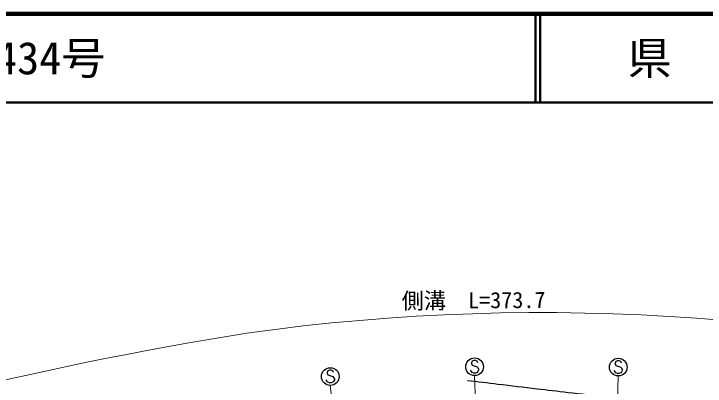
# Model space of a CAD drawing. Units: millimetres, scale not verified. Extents: x 40000 to 680000, y 20000 to 380000.
# Drawn here: x 238858 to 316889, y 337954 to 380000 of the extents above; entities that cross this region are included whole.
import ezdxf
from ezdxf.enums import TextEntityAlignment as Align

# ---------------------------------------------------------------- set-up
doc = ezdxf.new("R2010")
doc.units = ezdxf.units.MM
doc.header["$LTSCALE"] = 1000
for name, color, linetype, lineweight in [('M-BGD', 7, 'Continuous', 25), ('M-STR-HTXT', 7, 'Continuous', 13), ('M-STR-STRC', 7, 'Continuous', 25), ('M-TTL', 2, 'Continuous', 140), ('M-TTL-LINE', 7, 'Continuous', 50)]:
    doc.layers.add(name, color=color, linetype=linetype, lineweight=lineweight)
doc.layers.add('M-TTL-TXT', color=7, linetype='Continuous')
doc.styles.add('ＭＳ ゴシック', font='')
doc.styles.get('ＭＳ ゴシック').set_extended_font_data('MS Gothic')

msp = doc.modelspace()

# ---------------------------------------------------------------- linework, layer by layer
at = {"layer": 'M-BGD'}
msp.add_open_spline([(290057, 338599), (291207, 338478), (292353, 338332), (293500, 338193), (294965, 338011), (296433, 337845), (297899, 337673), (299072, 337535), (300245, 337395), (301419, 337258), (302825, 337094), (304231, 336933), (305637, 336775), (306829, 336641), (308021, 336509), (309213, 336377)], degree=3, knots=[0, 0, 0, 0, 1, 1, 1, 2, 2, 2, 3, 3, 3, 4, 4, 4, 5, 5, 5, 5], dxfattribs=at)
at = {"layer": 'M-STR-HTXT'}
for p, q in [((290863, 339143), (291460, 320767)), ((307084, 339105), (306400, 320697)), ((274580, 338042), (276462, 319748))]:
    msp.add_line(p, q, dxfattribs=at)
for centre, radius, start, end in [((298429, 106265), 240000, 49.60537, 97.96635), ((333393, -80604), 430000, 99.12938, 108.91937)]:
    msp.add_arc(centre, radius, start, end, dxfattribs=at)
at = {"layer": 'M-STR-STRC'}
for p, q in [((290590, 340779), (290500, 340597)), ((290500, 340597), (290500, 340506)), ((290500, 340506), (290590, 340324)), ((290772, 340870), (290590, 340779)), ((290590, 340324), (291136, 340143)), ((290954, 340870), (290772, 340870)), ((291136, 340779), (290954, 340870)), ((291227, 340597), (291136, 340779)), ((306812, 340741), (306721, 340559)), ((306721, 340559), (306721, 340468)), ((306721, 340468), (306812, 340286)), ((306994, 340832), (306812, 340741)), ((306812, 340286), (307357, 340105)), ((307175, 340832), (306994, 340832)), ((307357, 340741), (307175, 340832)), ((307448, 340559), (307357, 340741)), ((274307, 339678), (274216, 339496)), ((274216, 339496), (274216, 339405)), ((274489, 339769), (274307, 339678)), ((274670, 339769), (274489, 339769)), ((274852, 339678), (274670, 339769)), ((274943, 339496), (274852, 339678)), ((290500, 339597), (290409, 339779)), ((290590, 339506), (290500, 339597)), ((290772, 339415), (290590, 339506)), ((291136, 339506), (290954, 339415)), ((291136, 340143), (291227, 340052)), ((291227, 339597), (291136, 339506)), ((291227, 340052), (291318, 339870)), ((291318, 339779), (291227, 339597)), ((291318, 339870), (291318, 339779)), ((306721, 339559), (306630, 339741)), ((306812, 339468), (306721, 339559)), ((306994, 339377), (306812, 339468)), ((307357, 339468), (307175, 339377)), ((307357, 340105), (307448, 340014)), ((307448, 339559), (307357, 339468)), ((307448, 340014), (307539, 339832)), ((307539, 339741), (307448, 339559)), ((307539, 339832), (307539, 339741)), ((274216, 338496), (274125, 338678)), ((274216, 339405), (274307, 339223)), ((274307, 339223), (274852, 339042)), ((274852, 339042), (274943, 338951)), ((274943, 338951), (275034, 338769)), ((275034, 338678), (274943, 338496)), ((275034, 338769), (275034, 338678)), ((290954, 339415), (290772, 339415)), ((307175, 339377), (306994, 339377)), ((274307, 338405), (274216, 338496)), ((274489, 338314), (274307, 338405)), ((274670, 338314), (274489, 338314)), ((274852, 338405), (274670, 338314)), ((274943, 338496), (274852, 338405))]:
    msp.add_line(p, q, dxfattribs=at)
for centre in [(290863, 340143), (307084, 340105), (274580, 339042)]:
    msp.add_circle(centre, 1000, dxfattribs=at)
at = {"layer": 'M-TTL'}
msp.add_line((680000, 380000), (40000, 380000), dxfattribs=at)
at = {"layer": 'M-TTL-LINE'}
for p, q in [((297750, 380000), (297750, 370000)), ((298250, 380000), (298250, 370000)), ((40000, 370000), (680000, 370000))]:
    msp.add_line(p, q, dxfattribs=at)

# ---------------------------------------------------------------- texts
at = {"layer": 'M-STR-HTXT', "style": 'ＭＳ ゴシック'}
msp.add_text('側溝\u3000L=373.7', height=1833, rotation=0.43, dxfattribs=at).set_placement((282641, 346123), align=Align.BOTTOM_LEFT)
at = {"layer": 'M-TTL-TXT', "style": 'ＭＳ ゴシック'}
msp.add_text('一般国道434号', height=3666, dxfattribs=at).set_placement((216734, 375000), align=Align.MIDDLE_LEFT)
msp.add_text('県\u3000名', height=3666, dxfattribs=at).set_placement((315625, 375000), align=Align.MIDDLE_CENTER)

doc.saveas('drawing.dxf')
